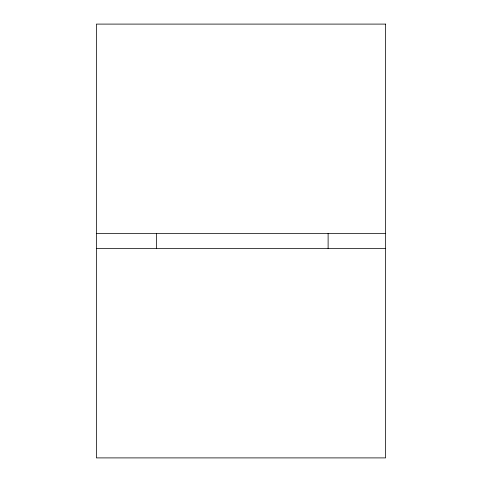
<?xml version="1.0" encoding="UTF-8"?>
<svg xmlns="http://www.w3.org/2000/svg" width="482" height="482" viewBox="0 0 482 482"><rect width="100%" height="100%" fill="white"/><g stroke="black" fill="none" stroke-linecap="round" stroke-linejoin="round"><path stroke-width="0.72" d="M96.4 233.469L385.6 233.469M96.4 248.531L385.6 248.531M328.115 233.469L328.115 248.531M156.584 233.469L156.584 248.531M385.6 24.1L96.4 24.1L96.4 457.9L385.6 457.9L385.6 24.1"/></g></svg>
